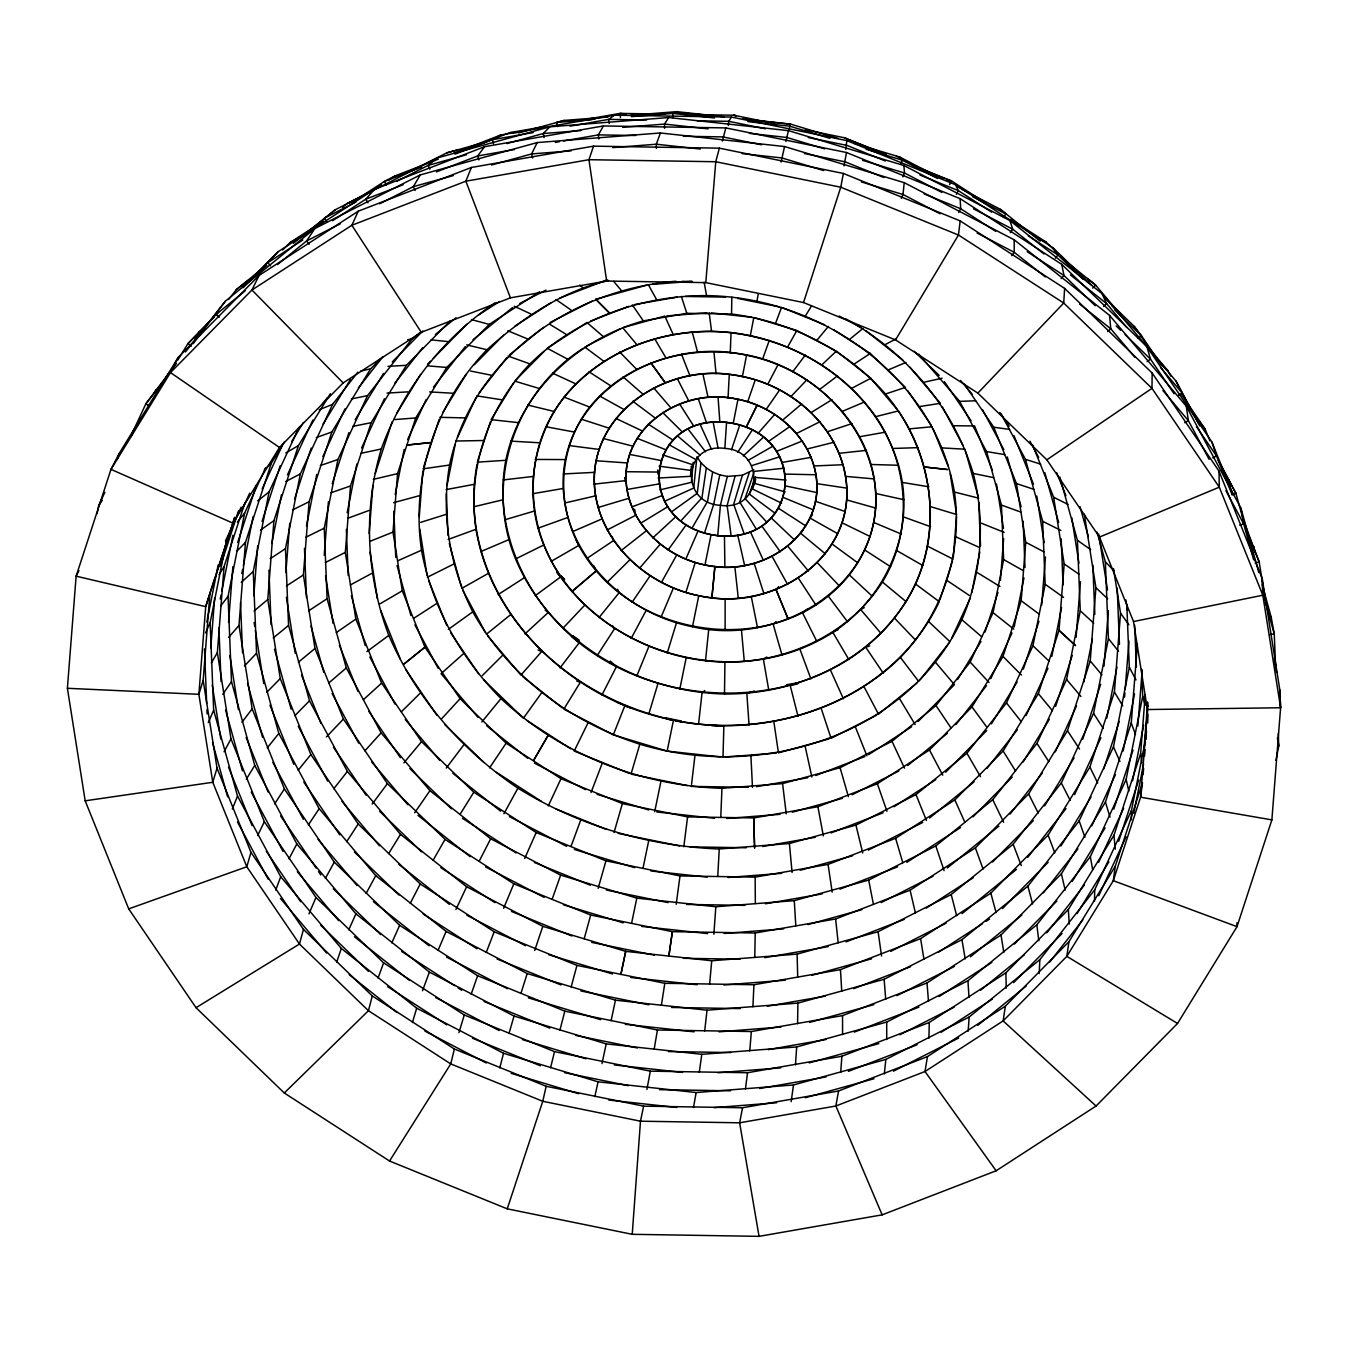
<?xml version="1.0" encoding="UTF-8"?>
<svg xmlns="http://www.w3.org/2000/svg" width="1348" height="1348" viewBox="0 0 1348 1348"><rect width="100%" height="100%" fill="white"/><g stroke="black" fill="none" stroke-linecap="round" stroke-linejoin="round"><path stroke-width="1.5" d="M886.714 1039.51L886.714 1022.037L967.931 980.721L1036.814 924.795L1090.33 856.688L1126.136 779.397L1142.7 696.276L1141.604 669.231M672.753 117.579L672.77 113.4L676.865 111.648L724.348 116.838M1131.41 819.786L1131.461 810.502L1144.806 743.506M709.132 312.635L711.592 331.355C775.606 333.091 838.608 363.825 875.745 416.633L898.375 410.938C936.607 466.779 941.78 543.261 906.058 601.612C867.472 662.525 795.286 694.675 724.499 693.984L724.921 662.121C658.532 660.621 594.266 627.073 556.876 571.889M1152.169 373.042L1151.967 388.359L1219.3 487.184L1262.823 595.226L1280.6 707.767L1271.872 819.887L1237.009 926.666L1177.529 1023.469L1096.059 1106.034L996.138 1170.772L882.148 1214.851L759.042 1236.352L632.229 1234.313L507.236 1208.836L389.538 1161.032L284.276 1092.992L196.033 1007.697L128.7 908.872L85.177 800.813L67.4 688.289L76.128 576.169L110.991 469.374L119.214 453.434L178.222 357.389L259.069 275.447L358.231 211.215L471.362 167.472L593.508 146.157L719.343 148.162L843.359 173.454L960.164 220.887L1064.617 288.388L1152.169 373.042L1218.996 471.109L1262.183 578.326L1279.825 689.991L1280.6 707.767L1147.401 709.537L1133.5 621.546L1099.479 537.077L1046.84 459.803L977.839 393.111L895.544 339.915L803.526 302.542L705.796 282.625L606.651 281.041L510.42 297.841L421.284 332.299L343.167 382.916L279.457 447.469L232.968 523.159L205.705 606.651L198.881 694.304L212.782 782.278L246.802 866.764L299.458 944.038L368.442 1010.714L450.738 1063.909L542.772 1101.282L640.485 1121.199L739.631 1122.8L835.878 1106L924.998 1071.525L1003.131 1020.908L1066.824 956.355L1113.313 880.682L1140.576 797.19L1142.464 782.969L1115.285 866.242L1113.313 880.682L1237.009 926.666L1236.925 922.773M571.451 636.391C672.062 724.668 853.554 711.862 915.511 584.004C944.24 521.322 929.395 445.834 885.501 394.004C846.258 349.199 790.417 321.38 731.56 314.033L731.829 297.2M797.578 1023.654L797.915 1003.114L884.136 979.271L961.933 939.691L1027.901 886.125L1079.158 820.881L1113.465 746.859L1129.321 667.243L1126.793 604.393M754.779 957.4L755.217 933.001L835.625 918.965L910.102 890.169L975.379 847.875L1028.591 793.938L1067.447 730.7L1090.229 660.941L1095.924 587.711L1084.314 514.195M928.924 1038.263L929.278 1022.458L1005.878 972.835L1068.324 909.546L1113.92 835.339L1140.644 753.481L1145.21 694.793M1094.475 901.34L1094.728 889.798L1131.461 810.502M723 757.205L723.859 725.713C788.698 725.847 853.638 703.134 900.413 657.436C942.505 613.862 963.197 552.141 954.418 492.037C934.636 376.311 820.123 297.015 706.537 295.616C641.682 295.498 576.759 318.195 529.966 363.893C487.892 407.467 467.2 469.205 475.979 529.292C495.761 645.035 610.256 724.314 723.859 725.713M576.017 539.891C624.006 639.879 778.824 662.98 849.324 574.905C921.122 481.792 835.625 360.809 730.279 352.755L731.037 332.568C669.265 326.283 603.837 348.07 564.104 397.104C535.712 434.09 526.023 483.174 538.004 528.197C570.794 641.126 714.71 693.9 816.871 641.463M720.792 816.922L721.955 788.327L782.581 783.609L840.09 767.703L891.988 741.299L935.984 705.56L970.172 662.053L993.055 612.666L1003.637 559.572L1001.446 505.079L986.567 451.563L959.675 401.384L918.696 354.153M1039.207 973.526L1039.83 959.658L1094.728 889.798M752.909 1006.788L753.936 984.731L840.461 969.616L920.6 938.629L990.831 893.134L1048.104 835.086L1089.892 767.046L1114.408 691.996L1120.542 613.188L1113.499 568.57M728.038 397.761C678.836 390.532 623.534 427.754 626.028 480.596C628.404 526.765 670.647 561.998 714.895 566.497C764.097 573.726 819.399 536.504 816.905 483.662C814.529 437.493 772.303 402.26 728.038 397.761L729.285 374.508C664.193 364.937 591.031 414.19 594.333 484.101C597.484 545.165 653.342 591.789 711.896 597.737C776.987 607.308 850.15 558.055 846.847 488.144C843.696 427.08 787.839 380.456 729.285 374.508M717.759 876.2L719.259 848.987L789.406 843.528L855.946 825.111L916 794.579L966.904 753.229L1006.467 702.898L1032.939 645.759L1045.172 584.307L1042.644 521.255L1025.44 459.348L1001.126 413.988M1064.617 288.388L1063.724 303.047L977.839 393.111M724.836 448.412C682.846 442.363 679.544 503.124 720.405 505.332C762.395 511.381 765.698 450.62 724.836 448.412L726.555 422.43C641.176 414.527 635.717 526.849 717.743 535.645C803.122 543.547 808.581 431.225 726.555 422.43M795.472 1064.735L796.685 1046.941L886.714 1022.037M632.229 1234.313L640.485 1121.199L643.636 1106.152L742.546 1107.753L838.54 1090.987L927.441 1056.613L1005.372 1006.13L1068.913 941.73L1115.285 866.242M713.867 934.282L715.839 906.749L794.275 900.649L868.685 880.075L935.815 845.921L992.751 799.684L1036.983 743.388L1066.588 679.493L1080.27 610.796L1077.423 540.295L1059.831 477.007M968.15 1031.237L969.161 1017.032L1039.83 959.658M840.697 1072.368L841.893 1056.242L929.278 1022.458M67.4 688.289L198.881 694.304L203.16 680.336L209.968 592.901L215.141 577.045M210.777 647.798L214.635 598.175M841.893 1056.242L747.533 1072.722L650.326 1071.155L554.517 1051.625L464.285 1014.993L383.607 962.843L315.971 897.448L264.343 821.69L230.98 738.873L217.365 652.601L224.054 566.666L244.915 502.77M228.537 622.422L232.884 566.666M1137.409 644.091L1131.258 723L1105.444 802.111L1061.381 873.807L1001.025 934.99L927.003 982.945L842.551 1015.6L751.358 1031.523L657.42 1030.007L564.829 1011.135L477.63 975.733L399.648 925.318L334.27 862.13L284.394 788.917L252.16 708.88L238.984 625.506L245.454 542.452L271.268 463.341L284.495 441.824M253.795 595.698L257.687 545.788M753.936 984.731L664.8 983.299L576.944 965.387L494.211 931.788L420.222 883.968L358.197 823.999L310.866 754.543L280.266 678.583L267.78 599.489L273.914 520.682L298.413 445.615L330.327 393.7M285.877 572.614L289.719 523.192M343.42 719.074L314.994 648.489L303.384 574.973L309.096 501.742L331.861 431.967L370.717 368.745L381.063 358.248M324.228 555.191L328.406 501.658M1032.551 444.874L1053.647 497.244L1064.179 563.936L1059.006 630.359L1038.348 693.647L1003.114 750.988L954.839 799.92L895.628 838.288L828.076 864.405L755.15 877.127L679.999 875.93L605.943 860.833L536.201 832.508L473.822 792.203L421.536 741.653L381.636 683.099L355.855 619.069L345.324 552.394L350.497 485.954L371.155 422.682L406.388 365.325L450.283 320.841M369.133 533.589L372.874 485.6M964.494 384.281L993.762 427.232L1016.459 483.578L1025.727 542.267L1021.177 600.736L1002.996 656.442L971.975 706.925L929.48 749.977L877.363 783.744L817.916 806.727L753.717 817.95L687.581 816.888L622.388 803.593L561.004 778.672L506.107 743.186L460.089 698.702L424.957 647.158L402.277 590.795L392.993 532.106L397.559 473.637L415.74 417.947L446.744 367.465L489.24 324.396L539.621 291.758M419.262 516.705L422.834 470.941M845.819 318.92C906.109 351.845 953.221 407.467 973.239 473.434C985.557 522.148 981.883 573.54 961.849 619.692C905.485 737.423 759.429 780.509 639.828 744.197C570.322 722.107 508.634 675.904 472.777 611.84C449.811 566.531 440.897 515.222 449.575 465.026C471.901 358.635 571.097 289.5 675.887 281.243M915.511 584.004L939.286 601.68C889.09 707.11 755.942 747.348 648.809 713.985C543.261 683.133 455.809 577.871 477.057 464.184M560.06 667.883L579.269 642.693C525.366 599.826 492.728 529.275 505.803 460.291C520.042 391.779 577.18 339.292 643.35 320.891M551.315 561.274L578.932 545.35C555.511 501.894 558.999 446.154 589.699 407.096C623.164 365.797 678.263 347.464 730.279 352.755M807.469 609.06L802.566 612.885L816.871 641.463C880.682 610.358 918.611 534.482 898.509 465.262C876.925 391.476 805.767 340.977 731.037 332.568M953.322 557.145L956.49 516.57M1000.418 580.196L1003.653 538.593M1041.701 604.982L1045.441 556.994M1076.108 637.334L1080.439 581.763M1104.012 666.148L1108.342 610.56M1124.569 697.135L1124.906 692.973M1125.226 688.811L1128.95 640.991M1137.864 725.949L1142.194 670.192M1143.458 755.975L1147.654 702.207M1143.121 774.645L1143.61 768.394M1144.587 755.908L1145.059 749.656M1145.867 739.243L1146.525 730.919M1147.165 722.595L1147.822 714.271M1279.505 694.203L1279.825 689.991L1280.6 707.767M705.796 282.625L715.771 161.743L719.343 148.162M749.758 1050.918L751.358 1031.523M691.322 466.071L690.446 476.349L658.11 478.018M717.743 535.645L720.405 505.332L727.313 476.417L742.394 475.237L753.802 469.66M693.209 462.28L691.389 482.331L659.981 489.897M722.326 141.085L725.847 127.925L846.493 152.509L960.113 198.662L1061.735 264.343L1146.912 346.672L1211.919 442.077L1232.915 494.227M709.621 984.141L711.727 960.753L797.106 954.114L878.104 931.704L951.199 894.533L1013.157 844.202L1061.314 782.935L1093.548 713.378L1108.427 638.598L1105.343 561.846L1097.07 532.106M728.358 125.448L728.763 121.32L731.425 117.074L846.83 140.596L955.513 184.743L1052.704 247.56L1091.931 285.473M185.468 351.963L225.352 301.194L314.809 228.553L420.273 174.903L537.178 142.568L660.402 132.98L784.553 146.544L904.222 182.671L902.991 194.5L901.307 198.291M696.933 456.787L693.698 488.06L664.581 501.304M705.476 660.908L708.745 629.263M884.339 1073.867L885.838 1059.427L969.161 1017.032M698.567 724.129L702.072 692.569L704.819 690.564M704.701 1030.883L707.026 1010.191L797.915 1003.114M691.541 784.334L694.978 755.436M960.164 220.887L958.462 235.024L895.544 339.915M697.944 458.269L700.994 462.752L697.27 493.301L671.692 511.734M683.807 846.763L687.581 816.888M745.444 1088.999L747.533 1072.722M846.493 152.509L844.016 165.888M676.191 904.272L679.999 875.93M1147.94 705.526L1140.576 797.19L1271.872 819.887M699.292 1072.216L701.803 1054.321L796.685 1046.941M791.175 1101.636L793.483 1084.972L885.838 1059.427M1068.913 941.73L1066.824 956.355L1177.529 1023.469M700.994 462.752L706.318 467.891L701.954 497.833L681.01 520.732M1005.372 1006.13L1003.131 1020.908L1096.059 1106.034M661.379 1005.305L664.8 983.299M927.441 1056.613L924.998 1071.525L996.138 1170.772M654.151 1049.384L657.42 1030.007M706.318 467.891L712.671 472.002L707.531 501.439L692.114 527.911M693.512 1107.399L696.141 1092.537L793.483 1084.972M838.54 1090.987L835.878 1106L882.148 1214.851M646.922 1089.454L650.326 1071.155M756.919 301.126L758.301 293.813M843.359 173.454L840.764 187.22L803.526 302.542M750.347 335.585L753.818 317.505L796.87 330.513L834.648 350.126M742.546 1107.753L739.631 1122.8L759.042 1236.352M742.411 376.547C678.128 361.348 599.995 402.277 594.552 472.356C590.357 533.067 641.513 584.695 698.769 595.698C763.052 610.897 841.186 569.968 846.628 499.889C850.824 439.178 799.667 387.55 742.411 376.547L746.539 355.282C666.923 336.461 570.153 387.146 563.413 473.94C558.207 549.141 621.563 613.087 692.484 626.719C772.101 645.54 868.887 594.856 875.627 508.061C880.834 432.86 817.478 368.914 746.539 355.282M733.211 423.457C650.275 407.281 628.825 517.362 711.087 534.617C794.023 550.793 815.456 440.712 733.211 423.457L737.963 399.311C689.367 387.82 630.308 418.756 626.197 471.716C623.029 517.615 661.683 556.64 704.97 564.947C753.566 576.439 812.625 545.502 816.736 492.542C819.921 446.643 781.25 407.618 737.963 399.311M97.107 513.706L98.758 505.466L104.858 492.306M206.817 622.035L218.224 564.812M205.519 632.937L210.136 622.709L226.717 539.47M220.213 599.068L221.021 594.957M221.847 590.828L232.918 535.274M701.803 1054.321L606.196 1043.874L514.043 1016.055L429.389 972.077L355.923 913.86L296.846 843.949L254.755 765.394L231.485 681.633L228.048 596.338L244.595 513.217L265.573 467.975M241.781 573.523L242.606 569.446M243.415 565.368L253.154 516.452M707.026 1010.191L615.446 1000.182L527.203 973.526L446.104 931.401L375.738 875.644L319.156 808.682L278.834 733.447L256.558 653.224L253.256 571.518L269.111 491.919L299.02 427.367M271.757 543.547L281.479 494.682M711.727 960.753L625.708 951.351L542.806 926.329L466.627 886.748L400.524 834.361L347.38 771.46L309.501 700.791L288.556 625.421L285.473 548.687L300.368 473.889L332.585 404.349L357.928 372.099M306.518 525.804L316.746 474.445M715.839 906.749L636.812 898.122L560.65 875.122L490.672 838.776L429.945 790.653L381.113 732.857L346.318 667.934L327.092 598.697L324.245 528.197L337.927 459.5L367.532 395.604L411.763 339.308L419.902 332.703M347.161 512.847L356.9 463.931M719.259 848.987C648.034 846.291 578.629 825.566 517.902 788.176C461.656 750.078 415.841 697.994 388.814 635.397C366.353 575.663 362.966 510.302 381.299 449.002C402.732 389.404 442.734 338.331 495.07 302.761M395.183 494.48L404.164 449.389M721.955 788.327C640.435 785.732 560.751 754.408 500.984 698.584C460.679 657.858 431.899 606.785 421.486 550.22C410.837 477.377 435.926 402.547 486.931 349.739C521.828 318.297 562.251 290.983 608.605 280.468M446.997 485.55L455.051 445.076M724.499 693.984C637.014 692.114 549.984 641.126 515.576 558.948C484.134 483.005 514.211 392.302 583.162 348.323M535.24 595.664L560.768 576.843C527.607 528.416 523.125 462.078 554.112 411.46C587.576 358.635 650.191 330.749 711.592 331.355M781.099 162.063L784.553 146.544M724.921 662.121C786.322 662.727 848.937 634.841 882.401 582.016C913.388 531.398 908.906 465.06 875.745 416.633M971.756 592.513L979.811 552.04M1014.151 627.039L1023.958 577.854M1051.794 656.459L1061.533 607.56M1083.792 682.088L1092.385 638.952M1106.826 717.995L1116.97 667.091M1123.154 751.038L1134.527 693.967M1132.59 780.745L1143.66 725.19M1145.615 739.445L1146.423 735.385M1133.82 813.097L1143.576 764.046M1275.916 760.407L1278.78 745.983L1278.275 733.531M785.901 141.54L788.428 130.638L903.868 165.501L1009.938 220.6L1101.973 293.544L1175.995 381.113L1198.439 423.036M692.484 626.719L698.769 595.698M704.97 564.947L711.087 534.617M788.833 130.267L790.417 124.067L838.17 138.473M679.813 689.098L686.166 657.891M576.725 681.026L580.28 682.358L563.835 709.149L613.306 734.845L667.142 751.106L673.461 720.203M654.69 811.749L660.874 781.655M712.671 472.002L719.781 474.884L713.783 503.967L704.549 532.966M643.063 868.028L648.59 841.253M631.572 923.313L636.812 898.122M611.133 1020.672L615.446 1000.182M601.983 1063.606L606.196 1043.874M594.856 1096.632L598.057 1081.821L696.141 1092.537M203.16 680.336L217.028 768.107L250.964 852.357L303.469 929.429L372.284 995.953L454.377 1049.014L546.176 1086.286L542.772 1101.282L507.236 1208.836M454.377 1049.014L450.738 1063.909L389.538 1161.032M550.591 1067.717L554.517 1051.625M499.771 1067.919L503.529 1053.277L416.684 1008.169L341.314 948.436L280.704 876.722L237.534 796.129L213.658 710.211L210.136 622.709M559.926 1030.175L564.829 1011.135M372.284 995.953L368.442 1010.714L284.276 1092.992M571.181 986.921L576.944 965.387M734.963 476.535L727.145 505.433L731.121 535.864M303.469 929.429L299.458 944.038L196.033 1007.697M584.173 938.764L590.71 915.039L513.824 883.816L445.059 839.366L387.415 783.643L343.42 719.074L326.401 736.918M598.158 888.366L605.943 860.833M250.964 852.357L246.802 866.764L128.7 908.872M614.031 832.542L622.388 803.593M509.005 1033.427L514.043 1016.055M631.589 772.118L639.828 744.197M412.421 1022.525L416.684 1008.169M217.028 768.107L212.782 782.278L85.177 800.813M648.809 713.985L657.959 683.588M742.394 475.237L733.666 504.287L744.113 533.606M458.91 1032.686L464.285 1014.993M667.209 653.106L676.528 622.692M209.968 592.901L205.705 606.651L76.128 576.169L78.959 570.575M234.771 517.362L232.968 523.159L110.991 469.374L170.471 372.587L178.222 357.389M845.786 149.392L846.83 140.596M685.879 592.446L695.231 562.487M520.935 993.425L527.203 973.526M749.269 472.575L739.715 501.962L756.161 528.938M117.259 459.432L119.214 453.434M216.438 573.069L234.569 517.548M220.583 565.772L238.596 510.606M237.703 542.469L256.322 485.432M262.051 521.339L280.148 465.869M294.521 499.063L311.169 448.075M332.248 483.629L348.896 432.657M375.3 473.384L392.167 421.722M423.643 466.863L439.162 419.312M477.849 460.224L490.47 421.587M939.927 599.742L952.53 561.105M985.051 632.027L997.992 592.395M1023.368 669.063L1038.937 621.361M1055.636 706.352L1072.267 655.381M1082.73 739.21L1100.659 684.295M1103.726 768.933L1119.244 721.399M1113.768 809.154L1133.045 750.145M1118.705 841.27L1138.639 780.206M593.508 146.157L588.958 159.704L606.651 281.041M336.68 962.236L341.314 948.436M534.701 950.475L542.806 926.329M731.475 449.777L739.749 425.109M747.702 401.755L755.301 379.799M753.936 472.659L745.023 498.524L766.709 522.114M471.193 994.133L477.63 975.733M552.124 899.318L560.65 875.122M762.513 359.309L769.304 340.37M755.453 477.007L749.336 494.143L775.302 513.403M755.706 479.585L754.341 483.342L785.261 491.902M660.402 132.98L656.308 144.219L656.409 148.364M755.318 481.219L752.504 489.004L781.587 503.175M378.047 978.075L383.607 962.843M422.531 990.729L429.389 972.077M571.063 846.291L580.483 820.696M275.733 890.101L280.704 876.722M775.673 323.014L781.57 307.344M591.047 792.523L602 763.878M486.24 952.429L494.211 931.788M613.306 734.845L624.899 705.543M471.362 167.472L465.852 181.188L510.42 297.841M232.294 809.053L237.534 796.129M636.745 676.089L648.809 646.619M503.647 908.266L513.824 883.816M900.7 164.052L902.317 160.193L899.857 157.093L854.093 143.276M438.066 950.374L446.104 931.401M661.042 617.216L673.377 588.031M308.978 913.893L315.971 897.448M208.283 722.646L213.658 710.211M902.84 176.858L904.508 172.999L903.868 165.501M685.778 559.15L698.197 530.724M524.692 858.524L536.201 832.508M348.744 929.85L355.923 913.86M391.83 942.842L399.648 925.318M358.231 211.215L351.862 225.268L251.941 290.005L170.471 372.587L279.457 447.469M131.868 433.989L145.803 403.894L170.017 371.61M154.11 393.414L155.863 389.639M225.47 541.003L241.107 507.236M241.882 510.05L249.683 493.233M262.135 488.92L283.215 443.425M287.427 474.9L312.871 420.003M322.812 456.669L344.936 408.916M361.567 448.058L384.399 398.789M407.618 439.566L426.17 399.53M457.612 437.274L475.911 397.744M951.772 637.958L970.088 598.445M990.78 678.667L1011.977 632.903M1025.98 715.636L1047.935 668.271M1055.248 751.864L1076.496 706.015M1074.575 794.579L1100.895 737.777M1091.745 825.819L1115.453 774.645M1098.569 862.4L1123.676 808.227M1098.789 895.679L1126.085 836.771M548.316 805.851L561.004 778.672M455.91 909.546L466.627 886.748M257.637 835.591L264.343 821.69M259.069 275.447L251.941 290.005L343.167 382.916M537.178 142.568L531.634 153.925L532.629 158.002M587.88 723.101L574.214 751.055L629.112 773.348M479.18 861.254L490.672 838.776M601.966 694.961L616.424 666.704L610.256 661.059M410.281 903.329L420.222 883.968M767.804 384.214L777.998 364.786M949.582 184.642L951.52 180.935L982.995 201.29M288.978 858.811L296.846 843.949M631.167 638.48L646.181 610.358M224.071 751.763L230.98 738.873M366.151 893.404L375.738 875.644M325.39 878.374L334.27 862.13M503.916 813.754L517.902 788.176M956.372 194.297L958.377 190.641L955.513 184.743M661.379 582.488L676.713 554.972M787.704 346.857L796.87 330.513M725.847 127.925L603.432 125.954L598.344 134.884L598.849 139.029M433.112 860.294L445.059 839.366M958.647 212.361L960.72 208.755L960.113 198.662M211.333 662.963L217.365 652.601M420.273 174.903L413.347 186.647L379.647 203.784M246.33 779.211L254.755 765.394M130.689 436.803L132.879 433.214M172.493 368.745L175.796 363.37M178.003 359.781L187.911 343.656L218.393 312.264M195.123 338.5L199.453 331.456M291.556 441.74L303.401 422.48M323.116 424.047L350.413 379.614M355.181 419.666L383.557 373.463M397.104 412.758L420.66 374.407M443.003 412.134L466.374 374.087M513.689 382.883L491.093 419.649L518.104 422.598M957.602 679.493L980.99 641.429M991.437 723.825L1017.133 681.987M1023.132 761.991L1049.334 719.343M1044.582 805.902L1074.07 757.896M1060.91 846.039L1091.021 797.039M1072.233 881.39L1105.09 827.908M1077.086 913.607L1108.899 861.827M805.481 315.786L811.513 306.013M219.067 574.72L224.054 566.666M388.612 853.604L400.524 834.361M460.039 814.361L473.822 792.203M788.428 130.638L668.659 117.546L664.53 124.083L664.564 128.279M597.181 655.532L614.503 628.791L612.447 625.556M274.621 803.88L284.394 788.917M346.706 841.624L358.197 823.999M737.71 452.305L752.184 430.164M314.809 228.553L306.619 240.921L277.536 264.545M308.321 824.959L319.156 808.682M1003.485 217.449L1005.827 213.961L1000.401 209.328L961.293 189.023M489.56 767.871L506.107 743.186M632.128 602.202L650.039 575.899M98.758 505.466L102.28 500.31M222.74 694.338L231.485 681.633M414.678 812.777L429.945 790.653M766.22 409.287L779.801 389.757M225.352 301.194L193.118 343.706M1010.326 232.614L1012.719 229.211L1009.938 220.6M812.355 514.835L810.047 518.104L837.765 533.707M803.122 529.933L800.695 533.336L825.397 553.86M541.424 693.091L523.412 718.231L483.78 679.898M668.136 549.984L686.368 524.574M1011.741 255.648L1014.235 252.295L1014.151 239.792L904.222 182.671M372.166 804.065L387.415 783.643M792.86 371.644L805.329 354.996M603.432 125.954L484.606 146.696L477.613 155.964L436.415 171.887M446.272 768.074L463.594 745.141M220.634 606.095L228.048 596.338M241.949 722.258L252.16 708.88M173.875 366.707L176.453 363.421M166.259 377.861L145.803 403.894L149.375 406.018M228.57 299.509L236.321 289.651L265.657 265.826M246.364 283.114L266.853 265.286M322.357 404.029L327.463 397.525M358.366 387.904L382.798 356.816M394.661 383.388L422.649 347.767M433.534 387.044L465.397 346.503M479.298 392.689L506.814 357.658M920.01 679.931L948.773 643.316M955.884 724.634L986.466 685.711M986.854 768.562L1017.386 729.706M1010.09 814.057L1042.223 773.145M1027.648 857.412L1065.965 808.648M1043.335 892.865L1077.911 848.869M1046.823 932.867L1084.314 885.13M1049.401 962.421L1082.815 919.892M333.782 788.715L347.38 771.46M267.241 747.938L278.834 733.447M298.11 770.315L310.866 754.543M598.95 617.654L619.052 592.817L617.553 589.228M237.366 522.047L244.595 513.217M481.843 721.955L500.984 698.584M817.208 339.898L828.413 326.368M403.894 762.816L421.536 741.653M776.077 589.683L788.243 619.254L776.077 589.683L778.605 586.666M1055.282 258.226L1057.978 255.025L1052.704 247.56M639.474 568.334L660.149 544.272M228.553 637.452L238.984 625.506M757.93 433.5L774.797 414.257M1061.146 278.615L1063.96 275.481L1061.735 264.343M364.92 750.802L381.113 732.857M441.706 718.72L460.089 698.702M381.501 184.76L278.109 251.739L243.112 287.714M562.857 628.337L584.712 605.185M244.46 665.963L256.558 653.224M791.141 396.346L806.896 379.799M668.659 117.546L549.782 126.813L543.244 133.519L506.899 143.579M236.743 551.315L245.454 542.452M266.719 692.366L280.266 678.583M294.841 715.687L309.501 700.791M243.146 287.175L278.109 251.739M214.062 317.168L187.911 343.656L191.231 346.234M282.642 250.054L289.904 242.674L323.166 221.123M392.285 361.921L422.8 331.001M427.484 364.213L430.416 361.23M433.348 358.265L467.099 324.059M474.328 364.718L503.444 335.214M516.233 379.631L544.255 351.255M1092.689 288.135L1095.638 285.136L1087.651 278.48L1090.347 281.665M918.022 721.568L954.418 684.666L935.613 662.407M945.673 772.185L986.753 730.549M972.986 816.837L1012.23 777.071M992.499 862.029L1033.293 820.696M1002.491 908.552L1048.154 862.265M1014.37 944.055L1056.866 901.003M1013.629 982.641L1062.072 933.541M482.281 675.618L502.501 655.448M607.055 582.336L629.786 559.858M401.35 711.811L419.919 693.462M822.01 364.685L836.434 351.07L870.774 378.266L897.06 409.388M1103.574 306.502L1106.624 303.637L1101.973 293.544M743.304 455.91L763.288 437.342M264.343 469.761L271.268 463.341M652.836 537.869L676.089 516.436M524.945 633.931L548.13 612.599L545.131 610.054M363.37 699.73L381.636 683.099M241.258 582.353L253.256 571.518M463.24 653.915L441.049 673.68L477.9 717.288M776.178 621.563L773.179 624.242L781.975 654.96M1107.618 331.557L1110.769 328.794L1109.556 315.398L1014.151 239.792M328.76 682.981L346.318 667.934M596.305 570.827L571.94 591.536L596.305 570.827L593.575 565.469M782.784 419.986L801.706 403.911M254.031 611.048L267.78 599.489M549.782 126.813L436.988 158.002L428.175 165.349L396.649 181.373M298.346 662.239L314.994 648.489M273.24 637.975L288.556 625.421M850.116 338.971L862.973 328.44M293.375 243.314L335.231 209.766L436.988 158.002M301.042 237.518L335.231 209.766M342.544 207.339L347.396 203.38L373.632 190.051M245.218 290.797L216.118 314.421L219.252 317.184M435.37 334.506L456.028 317.724M473.013 339.73L512.644 307.529M509.662 354.76L543.48 327.311M917.145 682.829L878.508 714.204L864.119 686.924M907.659 765.563L947.307 733.363M929.631 817.966L974.132 781.823M947.29 867.994L998.817 826.156M961.966 913.691L1016.443 869.443M970.358 956.844L1021.835 915.039M980.535 990.258L1024.429 954.62M977.704 1025.39L1026.199 986.011M486.392 634.268L510.42 614.823M1138.234 338.331L1141.453 335.719L1134.174 326.317L1103.995 297.15M621.108 550.574L646.265 530.842M257.637 500.9L269.111 491.919M236.321 289.651L248.942 279.828M819.988 389.184L837.563 375.822M731.425 117.074L614.334 115.203L608.774 119.382L569.951 126.173M1147.131 361.618L1150.484 359.124L1146.912 346.672M366.892 651.59L388.814 635.397M448.345 629.381L472.777 611.84M260.501 530.067L273.914 520.682M768.208 441.639L790.096 426.389M336.326 632.549L355.855 619.069M1046.84 459.803L1151.967 388.359L1063.724 303.047L958.462 235.024L840.764 187.22L715.771 161.743L588.958 159.704L465.852 181.188L351.862 225.268L421.284 332.299M586.886 558.46L613.509 540.599L612.262 536.723M270.207 558.712L285.473 548.687M308.709 610.812L327.092 598.697M854.362 363.909L870.319 353.446L905.435 387.398L885.501 394.004M351.188 202.975L384.45 181.424L395.419 175.745L438.302 159.165M388.46 180.244L395.419 175.745M302.811 240.011L267.814 262.692L270.577 265.809M332.552 220.735L365.813 199.184L403.069 184.777M478.473 315.078L499.4 301.531M514.7 326.317L550.86 302.896M868.618 754.644L911.652 726.74M893.926 806.778L935.765 779.666M906.816 862.366L960.534 827.571M926.295 908.114L973.307 877.666M938.41 952.227L982.49 923.666M986.011 921.375L989.55 919.1M939.185 996.509L991.842 962.405M941.19 1032.265L992.212 999.205M286.45 585.925L303.384 574.973M413.735 618.311L436.348 603.736M498.137 594.586L524.355 577.719M1178.624 395.217L1182.129 392.993L1175.995 381.113M811.395 412.387L831.986 399.665M640.536 523.294L667.833 506.663M766.827 657.032L763.372 659.138L768.832 690.53M380.119 603.769L402.277 590.795M285.827 452.945L298.413 445.615M747.988 460.443L772.606 446.34M1184.74 422.716L1188.38 420.643L1186.274 406.186L1109.556 315.398M461.791 588.368L488.246 573.422M614.334 115.203L500.681 135.036L492.306 139.72L455.051 154.127M864.236 607.662L860.715 609.616L881.053 633.442M289.904 242.674L303.165 235.512M350.396 584.931L371.61 573.49M851.801 388.291L870.774 378.266M885.383 344.498L895.965 338.938M285.742 481.522L300.368 473.889M607.089 530L635.683 515.29L634.655 509.325M803.459 647.192L799.87 649.045L810.906 678.886M838.203 629.516L832.794 632.296L848.869 659.576M411.106 170.977L446.71 152.88L486.729 141.81M355.872 202.133L324.346 218.157L326.721 221.578M340.319 223.785L306.619 240.921L309.164 244.258M519.839 303.401L546.007 290.073M550.136 322.458L592.109 301.109M586.565 346.099L620.923 328.626M325.407 562.504L345.324 552.394M876.689 715.131L831.059 738.333L821.303 708.694M852.138 794.764L898.88 770.989M868.348 850.099L922.706 822.449M881.204 902.587L932.985 876.267M890.775 951.351L946.094 923.212M896.976 995.633L954.418 966.415M899.824 1034.775L954.165 1007.125M893.454 1071.188L958.681 1038.011M796.668 433.399L820.073 421.671M427.35 577.247L453.568 564.155M515.576 558.948L543.716 545.013M292.533 509.932L309.096 501.742M305.895 537.212L324.245 528.197M1212.779 457.848L1216.536 456.045L1211.919 442.077M397.744 560.785L421.486 550.22M572.529 531.651L601.916 518.946M480.815 551.585L509.005 539.588M842.736 411.174L864.574 401.94M888.837 369.655L905.907 362.46M1099.479 537.077L1219.3 487.184L1218.996 471.109M319.173 409.758L332.585 404.349M776.465 451.411L802.414 440.948M370.363 541.188L392.993 532.106M1232.055 494.918L1235.931 493.402L1242.671 517.632M453.905 153.133L500.681 135.036M407.45 172.207L417.088 168.466M480.747 143.865L490.402 140.125M498.12 137.142L509.696 132.677L544.457 126.594M421.705 167.017L384.45 181.424L386.404 185.08M484.606 146.696L374.559 189.259L365.813 199.184L367.937 202.807M559.959 298.026L607.106 279.794M590.744 321.026L628.572 306.417M815.81 775.504L864.927 756.514M831.025 832.912L883.109 812.793M839.888 889.158L897.583 866.848M846.14 941.848L904.238 919.37M853.638 988.691L910.574 966.668M854.312 1032.096L918.881 1007.125M848.398 1071.357L917.095 1044.784M631.757 506.932L661.952 495.676M347.868 518.255L369.066 510.437M448.193 539.436L475.979 529.292M316.325 437.578L331.861 431.967M538.004 528.197L567.727 517.497M869.73 645.911L865.77 647.31L883.193 673.073M331.001 492.761L350.497 485.954M320.335 465.549L337.927 459.5M1239.722 525.181L1243.698 523.866L1240.935 508.196L1186.274 406.186M827.672 431.646L852.138 423.542M347.396 203.38L351.221 202.149M751.561 465.683L779.717 456.787M420.694 522.35L445.733 514.498M598.04 507.522L628.825 498.305M504.708 519.822L534.28 511.061M754.375 691.069L746.826 693.293L749.05 724.938M518.744 132.947L564.172 120.427L607.999 117.006M466.526 154.734L428.175 165.349L429.86 169.191M453.434 175.543L413.347 186.647L415.167 190.422M491.531 165.012L531.634 153.925L571.114 150.858M595.765 299.256L609.077 312.635L595.765 299.256L646.332 285.271M795.708 683.419L799.65 682.341M829.037 738.906L778.453 752.892L773.87 721.82M792.253 812.187L842.382 798.336M800.156 870.252L852.627 855.744M807.924 924.576L861.827 909.664M811.732 975.362L871.583 958.799M809.592 1022.391L873.824 1004.631M809.238 1062.864L878.761 1043.638M805.312 1097.727L874.026 1078.72M446.71 152.88L457.258 149.999M557.55 126.56L556.758 122.432L564.172 120.427M393.549 502.686L419.279 495.727M1255.157 563.076L1259.2 562.015L1243.816 521.272M797.797 683.807L790.265 685.711L798.033 716.378M807.267 448.951L834.092 442.245M473.738 506.781L502.72 499.855M360.759 371.088L370.717 368.745M373.362 479.349L397.559 473.637M564.576 503.057L595.496 495.862M924.324 382.141L942.084 378.232M360.961 453.316L381.299 449.002M351.39 398.941L367.532 395.604M1133.5 621.546L1262.823 595.226L1262.183 578.326M352.839 426.356L371.155 422.682M446.188 489.594L474.159 484.336M860.091 436.651L885.181 432.186M585.352 119.467L620.097 113.4L651.118 113.889M533.168 132.593L492.306 139.72L493.536 143.731M514.447 149.527L477.613 155.964L478.961 159.89M555.359 142.382L559.454 141.675M563.548 140.967L598.344 134.884L635.649 135.491M634.386 304.597L677.252 297.099M731.56 314.033L686.806 313.309L643.35 320.891L632.347 304.951M782.346 462.398L811.176 457.326M786.524 684.767L798.741 682.644M756.582 786.676L807.789 777.729M762.682 846.493L815.237 837.31M765.462 903.783L822.078 893.893M764.939 957.653L828.178 946.616M767.298 1006.248L825.279 996.138M768.192 1049.62L826.038 1039.51M759.682 1088.51L826.038 1076.917M626.921 489.493L658.7 483.983M532.561 493.756L563.144 488.481M919.959 406.506L940.432 403.322L909.883 367.178M422.986 468.851L449.575 465.026M1270.102 634.47L1274.264 633.914L1271.147 616.946L1262.2 584.729M503.09 479.955L532.881 476.484M594.333 484.101L626.028 480.596M839.265 453.299L866.511 450.35M753.869 471.412L784.3 468.194M909.26 428.883L932.243 426.743M394.897 419.565L415.74 417.947M630.948 115.22L676.865 111.648M574.08 120.612L578.258 120.275M590.828 119.298L595.024 118.978M659.964 113.923L666.249 113.434M676.73 112.609L707.852 115.237M556.758 122.432L591.974 119.702M631.336 116.636L672.77 113.4L714.524 117.967M580.887 130.588L543.244 133.519L544.12 137.597M622.709 127.335L664.53 124.083L708.02 128.835M612.666 147.623L656.308 144.219L700.269 149.021M652.466 284.377L691.49 281.344M666.805 315.921L707.127 312.787M725.056 757.037L776.397 753.043M726.858 818.472L780.088 814.327M727.987 877.481L781.756 873.302M724.129 933.473L783.626 928.856M723.825 984.984L785.446 980.181M718.956 1031.827L780.998 1027.007M717.861 1072.738L780.677 1067.852M714.036 1107.635L776.583 1102.765M407.736 339.595L411.763 339.308M477.226 462.162L505.803 460.291M387.028 393.094L407.787 391.864M387.938 366.353L406.388 365.325M563.413 473.94L594.552 472.356M814.108 465.953L843.14 464.723M959.675 401.384L975.666 400.777M892.797 448.463L918.055 447.654M455.86 441.032L482.887 440.526M509.696 132.677L517.379 132.626M535.24 459.432L565.385 459.584M954.047 425.749L974.57 425.917L992.448 470.334M626.197 471.716L658.228 472.053M696.63 114.631L733.851 115.22L766.675 121.994M696.579 115.102L704.886 115.237M646.669 120.006L608.774 119.382L609.195 123.544M697.186 120.815L728.763 121.32L765.462 128.801M683.318 136.249L722.697 136.889L761.519 144.792M682.105 281.344L692.468 281.513M685.542 296.459L725.51 297.099M711.845 725.73L722.107 725.881M691.305 786.406L748.41 787.316M690.058 846.864L746.27 847.774M686.604 904.441L744.922 905.367M755.217 933.001L672.366 931.67L590.71 915.039M683.284 958.293L740.035 959.203M671.506 1007.478L740.305 1008.59M668.406 1051.558L730.852 1052.552M659.475 1089.656L730.549 1090.802M785.598 474.092L816.029 474.766M439.819 417.324L464.959 417.897M871.314 464.504L898.509 465.262M942.151 447.907L965.016 449.204M429.709 391.897L452.743 393.245M510.825 441.116L539.588 442.784M596.153 460.763L627.41 462.954M428.091 365.881L446.744 367.465M754.813 477.394L786.187 480.073M845.685 476.383L874.448 478.944M626.045 113.973L620.097 113.4L620.451 117.562M431.057 339.864L447.334 341.516M742.933 118.877L790.417 124.067M753.414 120.208L790.686 124.286M747.921 121.623L789.658 126.173L829.896 138.322M749.437 133.368L786.726 137.445L824.656 148.887M742.141 153.605L781.924 157.952L823.611 170.539M711.171 312.854L751.78 317.286M676.123 721.197L682.256 721.854M715.013 725.443L719.107 725.881M667.142 751.106L720.944 756.969M656.746 811.968L714.524 818.287M650.966 870.993L707.228 877.144M641.496 926.379L707.666 933.608M630.813 977.502L697.034 984.731M625.287 1024.312L694.052 1031.827M614.368 1064.954L682.509 1072.401M608.858 1100.052L676.73 1107.466M569.058 445.565L599.119 449.44M659.037 466.172L690.901 470.401M993.762 427.232L1009.568 429.405M816.905 483.662L846.847 488.144M844.387 137.833L886.259 154.447M476.788 395.874L501.759 399.783M902.233 482.416L928.924 486.796M986.567 451.563L1004.715 454.613M545.906 426.743L574.383 432.051M629.651 454.411L660.537 460.426M470.57 371.037L491.211 375.182M770.534 122.702L774.611 123.527M805.194 129.762L845.954 138.069M808.278 137.53L847.016 145.416L885.417 161.019M804.419 153.537L845.28 161.861L883.766 177.498M737.794 298.413L779.582 306.94M719.781 474.884L727.313 476.417M665.238 717.759L681.414 721.062M630.999 774.106L687.278 785.581M618.125 833.384L679.695 845.921M606.381 890.051L667.968 902.604M591.721 942.387L654.403 955.176M580.937 990.982L648.742 1004.799M575.849 1035.433L637.402 1047.969M564.509 1072.654L628.387 1085.679M546.176 1086.286L643.636 1106.152M973.239 473.434L993.527 477.63M786.069 486.021L816.736 492.542M875.897 493.52L903.952 499.72M466.661 344.869L486.931 349.739M527.574 404.99L554.112 411.46M954.418 492.037L978.614 498.153M603.415 438.538L632.886 446.154M471.497 319.594L489.24 324.396M846.628 499.889L875.627 508.061M514.768 381.13L539.099 388.443M866.107 149.257L902.317 160.193L937.433 178.442M862.585 160.345L904.508 172.999L941.814 192.376M861.321 181.913L902.991 194.5L940.078 213.759M624.747 706.066L632.633 708.458M666.182 718.585L672.096 720.371M597.012 794.326L648.725 809.946M574.349 849.476L634.605 867.657M563.413 904.794L623.197 922.841M548.67 954.687L612.481 973.964M528.332 997.84L600.652 1019.678M522.384 1039.578L586.06 1058.803M503.529 1053.277L598.057 1081.821M511.195 1073.345L578.595 1093.683M930.895 506.747L956.642 514.548M1025.44 459.348L1040.707 464.133M581.291 419.177L608.993 428.142M662.711 454.899L692.754 464.74M1016.459 483.578L1033.899 489.358M815.523 501.304L845.028 511.482M508.061 356.074L529.966 363.893M903.632 516.992L930.524 526.647M1001.446 505.079L1020.857 512.088M564.104 397.104L589.699 407.096M637.115 438.302L665.541 449.625M981.091 523.091L1004.142 532.359M916.977 166.916L951.52 180.935L946.431 179.284L949.952 181.542M846.308 138.608L879.048 151.903M919.488 168.332L944.51 178.492M919.976 175.055L958.377 190.641L991.572 212.108M924.155 193.91L960.72 208.755L995.717 231.367M783.441 308.102L824.673 324.851M616.474 702.055L631.707 708.239M556.05 809.002L606.297 829.408M534.347 862.45L590.424 885.232M511.465 911.433L571.923 935.984M497.126 959.018L560.987 984.95M484.067 1001.48L549.765 1028.153M472.491 1038.213L540.396 1065.779M507.808 330.782L527.152 338.752M783.761 497.648L813.282 509.847M873.656 522.417L901.273 534.044M1041.01 239.742L1045.947 241.966L1056.394 252.076M956.221 537.01L978.749 547.153M552.579 373.16L575.798 383.86M514.228 306.249L530.944 314M615.783 418.386L642.255 430.922M842.062 522.805L869.982 536.437M1053.647 497.244L1068.02 504.438M538.037 649.921L541.559 651.674L520.901 675.129L487.723 635.852M1042.644 521.255L1060.859 530.438M927.812 546.311L953.171 559.167M899.857 157.093L940.82 178.374M896.487 156.233L924.003 170.522M971.672 195.292L986.348 202.908M972.548 196.673L1005.827 213.961M973.542 208.856L1012.719 229.211L1044.026 254.014M977.148 233.036L1014.235 252.295L1045.323 276.93M839.164 316.072L861.153 327.497M534.415 763.103L585.571 789.675M509.443 816.635L566.649 846.342M485.55 866.933L544.137 897.38M466.897 915.258L525.535 945.723M446.491 957.08L507.387 988.707M435.606 997.52L499.114 1030.512M424.906 1031.085L486.291 1062.982M1025.727 542.267L1043.942 551.854M567.862 359.309L547.204 348.256L586.97 322.492L603.129 336.461M599.557 395.941L623.736 409.371M668.996 444.688L695.905 459.601M1003.637 559.572L1023.385 570.693M896.925 550.675L922.79 565.503M977.233 572.563L999.93 586.447M549.933 324.396L566.261 334.405M1010.966 219.37L1045.947 241.966M956.962 186.091L960.484 188.349M1028.271 235.816L1057.978 255.025L1083.32 279.525M1027.21 251.722L1063.96 275.481L1095.284 305.76M833.654 329.755L870.319 353.446M589.059 371.829L610.711 385.814M648.253 424.115L673.023 440.105M572.344 635.717L579.303 640.216M526.916 720.489L570.71 748.78M496.468 772.337L541.407 801.386M462.431 818.287L516.048 852.947M440.847 867.674L494.935 902.621M423.221 914.045L476.872 948.722M401.637 951.452L454.647 985.708M458.168 987.983L461.707 990.275M387.752 986.702L446.761 1024.834M864.658 549.95L890.607 566.733M778.756 508.449L805.834 525.956M947.509 580.803L969.279 595.428M1064.179 563.936L1079.243 574.416M556.033 299.542L571.249 310.175M1077.423 540.295L1090.616 549.613M1045.172 584.307L1063.555 597.366M832.188 544.103L857.749 562.824M1021.177 600.736L1039.241 614.183M584.762 347.026L603.719 361.18M632.734 401.199L655.061 417.931M579.707 285.136L582.825 287.596M1000.401 209.328L1040.117 241.14M1066.251 261.512L1095.638 285.136L1121.047 315.213M1070.379 274.908L1106.624 303.637L1126.861 327.564M1079.681 304.159L1110.769 328.794L1134.864 357.304M866.157 330.968L902.722 359.95M573.372 636.205L576.59 638.767M522.502 676.393L562.251 707.885M486.763 725.847L527.675 758.267M452.861 773.297L500.614 811.142M417.931 815.355L470.081 856.671M398.924 864.388L449.389 904.373M373.379 901.66L429.068 945.79M354.44 936.776L409.556 980.451M349.216 974.671L397.037 1012.567M993.055 612.666L1013.747 629.095M882.401 582.016L906.058 601.612M677.589 435.96L700.235 455.22M961.849 619.692L981.597 636.66M623.062 376.85L642.71 393.953M1162.111 365.409L1167.874 370.616L1170.839 376.159M1080.27 610.796L1093.75 623.197M849.324 574.905L872.409 596.355M928.62 621.546L950.02 641.715M771.275 517.969L794.68 540.144M1095.924 587.711L1107.685 598.866M1032.939 645.759L1049.098 661.177M1060.876 256.406L1077.305 272.279M1111.645 305.474L1120.609 314.151M1114.628 309.787L1141.453 335.719L1161.521 365.156M1116.178 325.946L1120.643 330.277M1125.125 334.607L1150.484 359.124L1174.074 393.751M914.18 351.272L939.135 375.401M561.627 576.658L564.627 579.556M444.773 724.584L483.578 762.109M409.843 768.562L451.529 808.867M379.664 811.311L421.638 851.885M354.457 852.003L398.991 895.055M333.293 888.77L380.675 934.585M320.875 925.385L368.425 971.352M662.609 412.454L682.644 432.287M1002.996 656.442L1021.43 675.028M619.642 352.013L636.475 369.133M1105.343 561.846L1113.785 570.558M894.533 618.159L915.629 640.199M817.444 562.874L839.484 586.06M970.172 662.053L989.011 682.476M653.544 387.719L670.782 407.753M1066.588 679.493L1080.928 696.461M613.66 281.395L621.563 290.73M1149.136 348.458L1167.857 370.616M1160.561 367.465L1182.129 392.993L1199.737 425.85M1162.953 390.549L1188.38 420.643L1209.122 459.348M960.568 380.456L972.397 394.475M561.206 575.748L563.868 578.899M405.226 719.495L439.65 760.238M371.644 761.839L407.955 804.823M341.937 801.386L379.479 845.836M318.027 839.349L357.102 885.602M297.318 871.718L338.618 920.6M280.435 898.442L326.536 952.985M1090.229 660.941L1101.923 674.893M636.644 344.431L622.725 327.716L664.783 316.072L673.141 334.338M787.872 546.311L808.429 571.046M1038.348 693.647L1052.434 710.682M1108.427 638.598L1118.537 651.269M1006.467 702.898L1021.245 721.669M556.876 572.445L559.386 575.63M688.137 429.136L705.526 451.782M900.413 657.436L918.763 681.515M1196.35 417.56L1205.179 429.237L1209.847 440.813M828.329 596.187L847.454 621.647M971.975 706.925L987.073 727.482M1120.542 613.188L1128.883 624.781M761.654 525.787L780.34 551.787M1181.573 394.593L1205.179 429.237M1134.174 326.317L1137.695 331.473M1140.037 334.927L1147.081 345.257M1149.423 348.694L1155.287 357.304M1186.965 403.793L1192.828 412.404M1196.485 426.625L1216.536 456.045L1232.055 494.581M999.795 412.437L1009.197 426.221M944.392 381.636L971.082 420.812M907.777 390.819L931.08 425.024M450.67 632.785L478.523 673.663M406.22 670.259L436.769 715.08M368.863 711.407L400.39 757.677M333.445 747.247L366.302 795.455M303.789 782.11L339.747 834.884M280.637 815.961L316.123 868.028M318.499 871.499L320.858 874.97M266.297 851.245L300.688 901.711M935.984 705.56L950.913 727.802M1067.447 730.7L1079.529 749.016M798.471 578.292L815.978 605.151M1036.983 743.388L1048.862 761.671M1093.548 713.378L1103.321 728.527M679.527 403.861L694.001 426.507M1003.114 750.988L1015.55 770.989M1114.408 691.996L1122.732 705.813M899.655 698.837L915.107 724.516M654.538 338.517L665.861 357.759M966.904 753.229L980.485 776.65M648.354 284.698L656.527 299.509M772.151 556.505L787.636 584.526M1218.946 461.302L1235.931 493.402L1218.322 460.527M1225.922 490.689L1243.698 523.866L1253.691 559.875M1029.973 441.167L1038.718 457.478M982.507 409.741L1003.822 449.524M942.387 406.995L963.045 445.548M462.785 590.205L485.398 632.431M414.898 624.849L438.151 668.254M369.807 657.032L395.065 704.161M332.097 693.529L358.652 743.119M298.262 726.319L327.648 781.149M272.835 762.378L303.317 819.247M251.233 792.068L283.029 851.397M237.484 821.96L268.1 879.115M1129.321 667.243L1136.01 679.931M929.48 749.977L942.741 775.151M677.269 378.552L688.727 400.811M1061.314 782.935L1070.177 800.409M1028.591 793.938L1038.246 813.046M1089.892 767.046L1097.676 783.003M992.751 799.684L1003.653 822.229M891.988 741.299L904.491 768.124M750.297 531.567L763.406 560.397M700.168 424.485L711.576 449.457M830.503 670.158L843.41 698.837M954.839 799.92L964.882 822.331M1113.465 746.859L1119.918 761.452M1246.024 529.259L1259.2 562.015L1265.351 600.854M1056.63 472.575L1065.948 495.693M1013.898 435.505L1033.478 484.151M933.001 428.613L948.065 466.004M916 794.579L926.447 820.544M428.917 581.106L446.795 625.523M380.759 610.593L400.356 659.239M339.342 645.237L357.978 691.49M301.497 675.078L320.959 723.387M269.971 705.173L293.763 764.282M246.162 737.541L268.067 791.933M228.587 767.231L252.093 825.633M855.559 727.414L866.899 755.756M681.515 354.238L689.906 375.704M1013.157 844.202L1021.262 865.534M1048.104 835.086L1054.793 852.829M1131.258 723L1135.488 734.508M975.379 847.875L983.046 868.971M1079.158 820.881L1084.938 837.276M877.363 783.744L886.967 811.294M698.281 398.671L706.588 423.036M935.815 845.921L944.072 870.623M681.347 296.392L686.806 313.309M754.223 563.447L763.912 593.693M1105.444 802.111L1109.994 817.107M895.628 838.288L902.806 862.737M840.09 767.703L848.398 796.668M1240.935 508.196L1258.847 572.647M1243.8 521.676L1246.597 531.769M1264.003 594.384L1265.688 600.45M1265.368 601.899L1274.264 633.914L1275.528 665.036M1228.719 479.534L1230.404 485.583M1079.967 506.511L1088.358 536.689M1044.818 472.693L1058.652 522.485M1007.293 456.955L1021.144 506.814M965.556 451.176L978.075 496.199M449.288 543.362L461.252 586.414M397.02 565.57L410.887 615.446M351.407 595.833L365.241 645.625M310.95 625.994L323.806 672.281M274.487 649.214L291.151 709.183M247.577 683.419L262.607 737.524M225.588 710.093L242.455 770.82M212.546 742.512L227.643 796.82M990.831 893.134L996.071 912.579M692.215 331.945L697.59 352.216M1142.7 696.276L1145.092 705.341M1027.901 886.125L1032.568 903.918M951.199 894.533L956.659 915.663M855.946 825.111L862.72 852.964M1061.381 873.807L1065.173 890.051M910.102 890.169L915.41 912.984M737.71 535.038L744.652 565.587M1126.136 779.397L1128.832 791.209M702.898 374.07L708.088 397.441M805.261 746.859L811.884 777.021M751.274 596.541L757.525 627.764M868.685 880.075L873.42 904.34M713.176 422.21L718.113 448.311M624.646 477.596L625.405 481.556M817.916 806.727L823.325 835.895M1090.33 856.688L1092.689 869.848M704.145 282.288L706.537 295.616M1277.382 737.861L1278.78 745.983M961.933 939.691L965.202 958.849M920.6 938.629L923.97 959.287M1001.025 934.99L1003.805 952.497M1274.382 658.077L1276.64 672.382M1253.926 546.378L1254.887 552.528M1125.9 599.978L1127.518 610.155M1098.704 534.128L1107.517 589.919M1071.778 517.733L1078.956 563.194M1036.797 496.064L1044.161 542.688M996.509 484.084L1003.502 528.332M950.205 473.822L956.322 512.51M419.733 528.989L427.03 575.242M370.077 552.073L377.44 598.681M325.559 575.815L333.057 623.332M286.383 597.349L295.195 653.157M254.115 622.506L254.755 626.584M255.395 630.645L263.753 683.571M229.868 655.532L238.394 709.436M212.276 685.104L220.802 739.075M828.076 864.405L832.188 892.123M878.104 931.704L881.558 956.052M1140.644 753.481L1141.807 762.799M1036.814 924.795L1038.803 940.736M782.581 783.609L786.238 813.855M734.845 566.817L738.283 598.175M835.625 918.965L838.17 942.842M1113.92 835.339L1115.285 849.139M713.918 351.727L716.058 373.666M789.406 843.528L792.085 872.493M741.434 629.786L744.298 661.531M927.003 982.945L928.486 1001.294M884.136 979.271L885.703 999.289M718.046 397.138L719.849 422.008M1068.324 909.546L1069.267 924.037M967.931 980.721L969.01 997.419M794.275 900.649L795.809 925.79M840.461 969.616L841.742 991.269M750.937 756.346L752.487 787.384M657.706 469.997L657.908 474.007M1271.147 616.946L1271.316 621.125M1147.519 702.308L1147.687 706.47M1147.03 703.875L1147.788 722.747M1134.679 625.27L1136.364 667.091M1117.206 588.082L1119.463 644.496M1092.84 565.132L1094.829 614.317M1061.196 538.812L1063.05 584.813M1023.149 521.204L1025.002 567.491M978.783 502.299L980.535 545.906M446.356 493.756L448.025 535.291M393.886 511.094L395.739 557.381M346.369 529.41L348.222 575.428M304.479 548.366L306.468 597.552M268.926 570.271L271.117 624.596M240.517 602.539L242.539 652.735M218.915 627.915L221.072 681.498M204.475 648.927L206.682 703.454M206.935 709.739L207.103 713.934M797.106 954.114L797.713 977.131M1005.878 972.835L1006.248 988.168M724.449 536.066L724.887 567.12M755.15 877.127L755.335 903.514M842.551 1015.6L842.567 1034.523M725.123 598.579L725.123 630.274M714.895 566.497L711.896 597.737L714.895 566.497M672.366 931.67L668.861 956.018L672.366 931.67M625.708 951.351L620.872 974.452L625.708 951.351M757.155 405.108L746.101 427.35L757.155 405.108M547.911 735.772L533.606 760.407L547.911 735.772M424.957 647.158L404.282 663.806L424.957 647.158M429.86 442.633L407.045 445.059L429.86 442.633M947.492 469.525L924.627 467.015L947.492 469.525M736.008 115.743L733.851 115.22L736.008 115.743M1075.468 645.574L1059.006 630.359L1075.468 645.574M665.103 382.562L650.781 362.747L665.103 382.562M754.594 847.909L753.717 817.95L754.594 847.892"/></g></svg>
